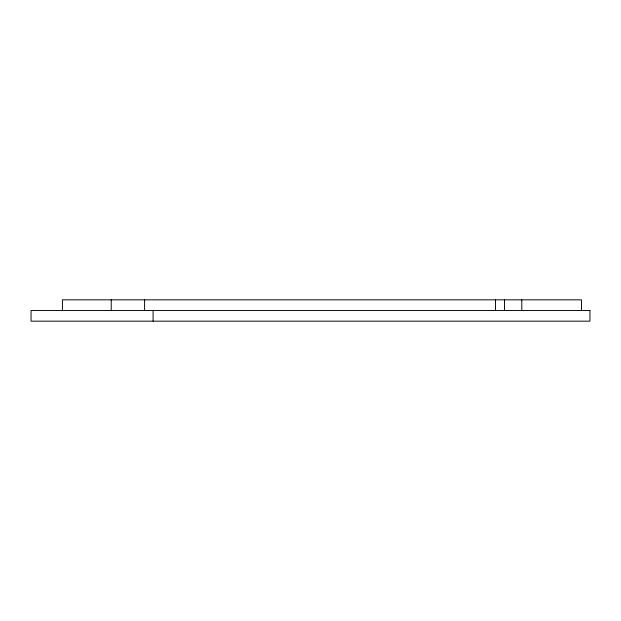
<?xml version="1.0" encoding="UTF-8"?>
<svg xmlns="http://www.w3.org/2000/svg" width="621" height="621" viewBox="0 0 621 621"><rect width="100%" height="100%" fill="white"/><g stroke="black" fill="none" stroke-linecap="round" stroke-linejoin="round"><path stroke-width="0.93" d="M581.473 310.5L581.473 299.834L62.418 299.834L62.418 310.5M521.795 299.834L521.795 310.5M504.516 299.834L504.516 310.5M495.535 299.834L495.535 310.5M153.084 310.5L153.084 321.166M144.608 299.834L144.608 310.5M111.221 299.834L111.221 310.5M589.95 310.5L31.05 310.5L31.05 321.166L589.95 321.166L589.95 310.5"/></g></svg>
